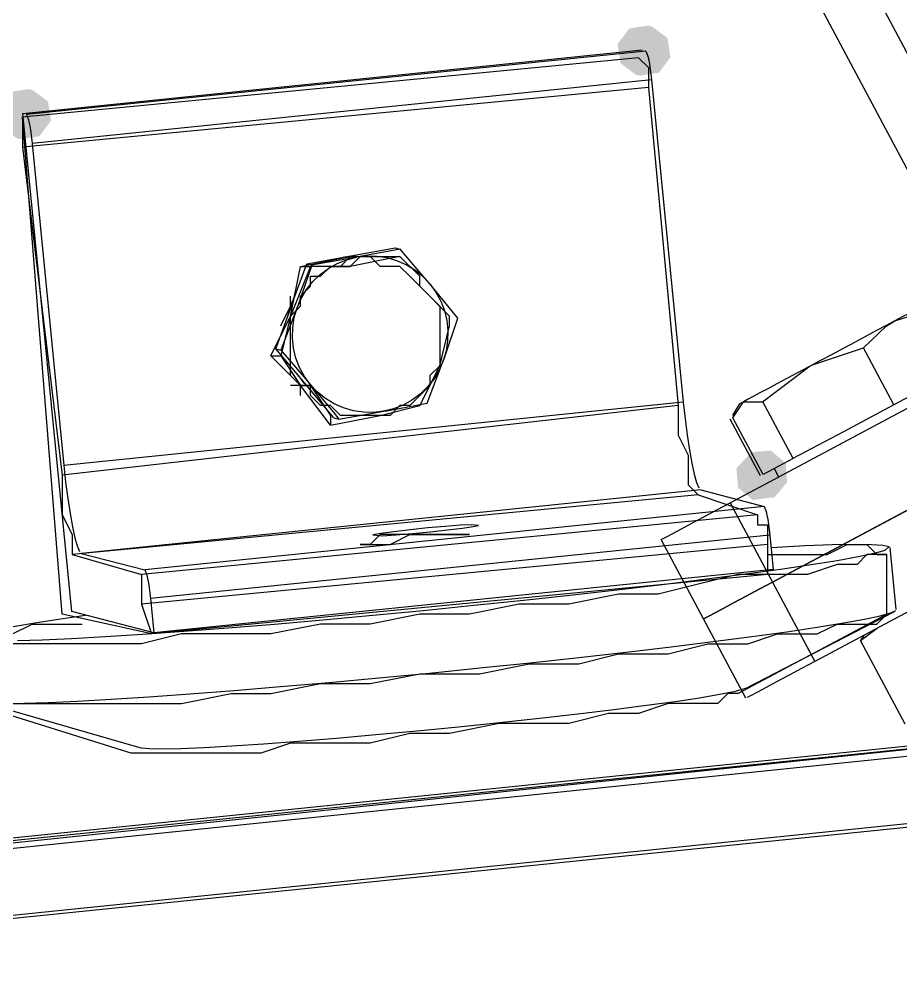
# Model space of a CAD drawing. Extents: x 3 to 592, y 5 to 207.
# Drawn here: x 44.368 to 47.498, y 33.091 to 36.508 of the extents above; entities that cross this region are included whole.
import ezdxf

# ---------------------------------------------------------------- set-up
doc = ezdxf.new("R2010")
doc.units = 0
doc.layers.get('0').update_dxf_attribs({"linetype": 'CONTINUOUS'})

msp = doc.modelspace()

# ---------------------------------------------------------------- hatches: boundary and pattern name
h = msp.add_hatch(color=7)
h.dxf.hatch_style = 2
h.paths.add_polyline_path([(46.558325, 36.310716), (46.503098, 36.351761), (46.49287, 36.419806), (46.533916, 36.475034), (46.601961, 36.485261), (46.614661, 36.482086), (46.669888, 36.44104), (46.680115, 36.372995), (46.63907, 36.317768), (46.571025, 36.307541)])
h = msp.add_hatch(color=7)
h.dxf.hatch_style = 2
h.paths.add_polyline_path([(46.558325, 36.310716), (46.503098, 36.351761), (46.49287, 36.419806), (46.533916, 36.475034), (46.601961, 36.485261), (46.614661, 36.482086), (46.669888, 36.44104), (46.680115, 36.372995), (46.63907, 36.317768), (46.571025, 36.307541)])
h = msp.add_hatch(color=7)
h.dxf.hatch_style = 2
h.paths.add_polyline_path([(46.558325, 36.310716), (46.503098, 36.351761), (46.49287, 36.419806), (46.533916, 36.475034), (46.601961, 36.485261), (46.614661, 36.482086), (46.669888, 36.44104), (46.680115, 36.372995), (46.63907, 36.317768), (46.571025, 36.307541)])
h = msp.add_hatch(color=7)
h.dxf.hatch_style = 2
h.paths.add_polyline_path([(46.558325, 36.310716), (46.503098, 36.351761), (46.49287, 36.419806), (46.533916, 36.475034), (46.601961, 36.485261), (46.614661, 36.482086), (46.669888, 36.44104), (46.680115, 36.372995), (46.63907, 36.317768), (46.571025, 36.307541)])
h = msp.add_hatch(color=7)
h.dxf.hatch_style = 2
h.paths.add_polyline_path([(44.359073, 36.085397), (44.303846, 36.126442), (44.293618, 36.194487), (44.334664, 36.249714), (44.402709, 36.259942), (44.415409, 36.256767), (44.470636, 36.215721), (44.480863, 36.147676), (44.439818, 36.092449), (44.371773, 36.082222)])
h = msp.add_hatch(color=7)
h.dxf.hatch_style = 2
h.paths.add_polyline_path([(44.359073, 36.085397), (44.303846, 36.126442), (44.293618, 36.194487), (44.334664, 36.249714), (44.402709, 36.259942), (44.415409, 36.256767), (44.470636, 36.215721), (44.480863, 36.147676), (44.439818, 36.092449), (44.371773, 36.082222)])
h = msp.add_hatch(color=7)
h.dxf.hatch_style = 2
h.paths.add_polyline_path([(44.359073, 36.085397), (44.303846, 36.126442), (44.293618, 36.194487), (44.334664, 36.249714), (44.402709, 36.259942), (44.415409, 36.256767), (44.470636, 36.215721), (44.480863, 36.147676), (44.439818, 36.092449), (44.371773, 36.082222)])
h = msp.add_hatch(color=7)
h.dxf.hatch_style = 2
h.paths.add_polyline_path([(44.359073, 36.085397), (44.303846, 36.126442), (44.293618, 36.194487), (44.334664, 36.249714), (44.402709, 36.259942), (44.415409, 36.256767), (44.470636, 36.215721), (44.480863, 36.147676), (44.439818, 36.092449), (44.371773, 36.082222)])
h = msp.add_hatch(color=7)
h.dxf.hatch_style = 2
h.paths.add_polyline_path([(46.967512, 34.970911), (47.036071, 34.976777), (47.088827, 34.932601), (47.094693, 34.864042), (47.050517, 34.811286), (46.973139, 34.800833), (46.920383, 34.845009), (46.914517, 34.913568)])
h = msp.add_hatch(color=7)
h.dxf.hatch_style = 2
h.paths.add_polyline_path([(46.967512, 34.970911), (47.036071, 34.976777), (47.088827, 34.932601), (47.094693, 34.864042), (47.050517, 34.811286), (46.973139, 34.800833), (46.920383, 34.845009), (46.914517, 34.913568)])

# ---------------------------------------------------------------- linework, layer by layer
at = {"color": 7}
for points in [[(45.429699, 40.307472), (48.044488, 35.405977)], [(45.429699, 40.307472), (48.044488, 35.405977)], [(45.258108, 40.215961), (47.872897, 35.314467)], [(45.258108, 40.215961), (47.872897, 35.314467)], [(86.324722, 37.888333), (42.156944, 33.3375)], [(86.324722, 37.606111), (42.156944, 33.090556)], [(46.580143, 36.397988), (44.380926, 36.172563)], [(46.580143, 36.397988), (44.380926, 36.172563)], [(46.580143, 36.397988), (44.380926, 36.172563)], [(46.580143, 36.397988), (44.380926, 36.172563)], [(46.592949, 36.394672), (44.393732, 36.169247)], [(46.592949, 36.394672), (44.393732, 36.169247)], [(46.592949, 36.394672), (44.393732, 36.169247)], [(46.592949, 36.394672), (44.393732, 36.169247)], [(46.592949, 36.394672), (46.600357, 36.376328), (46.603179, 36.363628), (46.606001, 36.348106), (46.608824, 36.330819), (46.61094, 36.312122), (46.613057, 36.292367)], [(46.592949, 36.394672), (46.600357, 36.376328), (46.603179, 36.363628), (46.606001, 36.348106), (46.608824, 36.330819), (46.61094, 36.312122), (46.613057, 36.292367)], [(46.592949, 36.394672), (46.600357, 36.376328), (46.603179, 36.363628), (46.606001, 36.348106), (46.608824, 36.330819), (46.61094, 36.312122), (46.613057, 36.292367)], [(46.592949, 36.394672), (46.600357, 36.376328), (46.603179, 36.363628), (46.606001, 36.348106), (46.608824, 36.330819), (46.61094, 36.312122), (46.613057, 36.292367)], [(46.566667, 36.371389), (44.379444, 36.159722)], [(46.566667, 36.371389), (44.379444, 36.159722)], [(46.566667, 36.371389), (46.601944, 36.336111), (46.601944, 36.300833), (46.601944, 36.265556)], [(46.613198, 36.292508), (44.413981, 36.067083)], [(46.613198, 36.292508), (44.413981, 36.067083)], [(46.613198, 36.292508), (44.413981, 36.067083)], [(46.613198, 36.292508), (44.413981, 36.067083)], [(46.613198, 36.292508), (46.726087, 35.148802)], [(46.613198, 36.292508), (46.726087, 35.148802)], [(46.613198, 36.292508), (46.726087, 35.148802)], [(46.613198, 36.292508), (46.726087, 35.148802)], [(46.601944, 36.265556), (44.379444, 36.053889)], [(46.601944, 36.265556), (46.707778, 35.136667)], [(44.379444, 36.159722), (44.379444, 36.124444), (44.379444, 36.089167), (44.379444, 36.053889)], [(44.520556, 34.395833), (44.379444, 36.159722)], [(44.555198, 34.404688), (44.380926, 36.17281)], [(44.555198, 34.404688), (44.380926, 36.17281)], [(44.555198, 34.404688), (44.380926, 36.17281)], [(44.555198, 34.404688), (44.380926, 36.17281)], [(44.393661, 36.169353), (44.40107, 36.151009), (44.403892, 36.138309), (44.406714, 36.122786), (44.409536, 36.1055), (44.411653, 36.086803), (44.41377, 36.067048)], [(44.393661, 36.169353), (44.40107, 36.151009), (44.403892, 36.138309), (44.406714, 36.122786), (44.409536, 36.1055), (44.411653, 36.086803), (44.41377, 36.067048)], [(44.393661, 36.169353), (44.40107, 36.151009), (44.403892, 36.138309), (44.406714, 36.122786), (44.409536, 36.1055), (44.411653, 36.086803), (44.41377, 36.067048)], [(44.393661, 36.169353), (44.40107, 36.151009), (44.403892, 36.138309), (44.406714, 36.122786), (44.409536, 36.1055), (44.411653, 36.086803), (44.41377, 36.067048)], [(44.379444, 36.053889), (44.520556, 34.889722)], [(44.413946, 36.067189), (44.526835, 34.923483)], [(44.413946, 36.067189), (44.526835, 34.923483)], [(44.413946, 36.067189), (44.526835, 34.923483)], [(44.413946, 36.067189), (44.526835, 34.923483)], [(45.545869, 35.667879), (45.702855, 35.696102)], [(45.545869, 35.667879), (45.702855, 35.696102)], [(45.545869, 35.667879), (45.702855, 35.696102)], [(45.545869, 35.667879), (45.702855, 35.696102)], [(45.720706, 35.691551), (45.566189, 35.662623)], [(45.720706, 35.691551), (45.566189, 35.662623)], [(45.720706, 35.691551), (45.566189, 35.662623)], [(45.720706, 35.691551), (45.566189, 35.662623)], [(45.702961, 35.696172), (45.7206, 35.691586)], [(45.702961, 35.696172), (45.7206, 35.691586)], [(45.702961, 35.696172), (45.7206, 35.691586)], [(45.702961, 35.696172), (45.7206, 35.691586)], [(45.825798, 35.568361), (45.801456, 35.597289), (45.72067, 35.69148)], [(45.825798, 35.568361), (45.801456, 35.597289), (45.72067, 35.69148)], [(45.825798, 35.568361), (45.801456, 35.597289), (45.72067, 35.69148)], [(45.825798, 35.568361), (45.801456, 35.597289), (45.72067, 35.69148)], [(46.892739, 34.791297), (48.608298, 35.706403)], [(46.892739, 34.791297), (48.608298, 35.706403)], [(45.354593, 35.483518), (45.369057, 35.516679), (45.387754, 35.548076), (45.410684, 35.576298), (45.436437, 35.601346), (45.465718, 35.623218), (45.497468, 35.640504), (45.530982, 35.653909), (45.566259, 35.662729)], [(45.354593, 35.483518), (45.369057, 35.516679), (45.387754, 35.548076), (45.410684, 35.576298), (45.436437, 35.601346), (45.465718, 35.623218), (45.497468, 35.640504), (45.530982, 35.653909), (45.566259, 35.662729)], [(45.354593, 35.483518), (45.369057, 35.516679), (45.387754, 35.548076), (45.410684, 35.576298), (45.436437, 35.601346), (45.465718, 35.623218), (45.497468, 35.640504), (45.530982, 35.653909), (45.566259, 35.662729)], [(45.354593, 35.483518), (45.369057, 35.516679), (45.387754, 35.548076), (45.410684, 35.576298), (45.436437, 35.601346), (45.465718, 35.623218), (45.497468, 35.640504), (45.530982, 35.653909), (45.566259, 35.662729)], [(45.367222, 35.630556), (45.543611, 35.665833)], [(45.388812, 35.639587), (45.545798, 35.667809)], [(45.388812, 35.639587), (45.545798, 35.667809)], [(45.388812, 35.639587), (45.545798, 35.667809)], [(45.388812, 35.639587), (45.545798, 35.667809)], [(45.566224, 35.662588), (45.554935, 35.660471), (45.406416, 35.635071)], [(45.566224, 35.662588), (45.554935, 35.660471), (45.406416, 35.635071)], [(45.566224, 35.662588), (45.554935, 35.660471), (45.406416, 35.635071)], [(45.566224, 35.662588), (45.554935, 35.660471), (45.406416, 35.635071)], [(45.508333, 35.630556), (45.543611, 35.665833)], [(45.517329, 35.662729), (45.567776, 35.671901)], [(45.517329, 35.662729), (45.567776, 35.671901)], [(45.517329, 35.662729), (45.567776, 35.671901)], [(45.517329, 35.662729), (45.567776, 35.671901)], [(45.790556, 35.56), (45.755278, 35.595278), (45.72, 35.630556), (45.684722, 35.630556), (45.649444, 35.630556), (45.614167, 35.665833), (45.578889, 35.665833), (45.543611, 35.630556)], [(45.543611, 35.665833), (45.684722, 35.665833)], [(45.72, 35.665833), (45.543611, 35.630556)], [(45.825798, 35.568361), (45.800751, 35.594466), (45.772529, 35.617044), (45.741837, 35.636094), (45.708676, 35.650558), (45.674104, 35.660436), (45.63812, 35.66608), (45.602137, 35.666786), (45.566154, 35.662553)], [(45.825798, 35.568361), (45.800751, 35.594466), (45.772529, 35.617044), (45.741837, 35.636094), (45.708676, 35.650558), (45.674104, 35.660436), (45.63812, 35.66608), (45.602137, 35.666786), (45.566154, 35.662553)], [(45.825798, 35.568361), (45.800751, 35.594466), (45.772529, 35.617044), (45.741837, 35.636094), (45.708676, 35.650558), (45.674104, 35.660436), (45.63812, 35.66608), (45.602137, 35.666786), (45.566154, 35.662553)], [(45.825798, 35.568361), (45.800751, 35.594466), (45.772529, 35.617044), (45.741837, 35.636094), (45.708676, 35.650558), (45.674104, 35.660436), (45.63812, 35.66608), (45.602137, 35.666786), (45.566154, 35.662553)], [(45.684722, 35.665833), (45.72, 35.665833)], [(45.790556, 35.56), (45.790556, 35.595278), (45.72, 35.665833)], [(45.331944, 35.454167), (45.367222, 35.630556)], [(45.4025, 35.630556), (45.331944, 35.454167)], [(45.331944, 35.454167), (45.367222, 35.489444), (45.367222, 35.524722), (45.4025, 35.56), (45.4025, 35.595278), (45.437778, 35.595278), (45.473056, 35.630556), (45.508333, 35.630556), (45.543611, 35.630556)], [(45.334237, 35.488774), (45.388918, 35.63941)], [(45.334237, 35.488774), (45.388918, 35.63941)], [(45.334237, 35.488774), (45.388918, 35.63941)], [(45.334237, 35.488774), (45.388918, 35.63941)], [(45.406557, 35.634965), (45.354699, 35.483624)], [(45.406557, 35.634965), (45.354699, 35.483624)], [(45.406557, 35.634965), (45.354699, 35.483624)], [(45.406557, 35.634965), (45.354699, 35.483624)], [(45.367222, 35.630556), (45.4025, 35.630556)], [(45.388812, 35.639587), (45.406451, 35.635001)], [(45.388812, 35.639587), (45.406451, 35.635001)], [(45.388812, 35.639587), (45.406451, 35.635001)], [(45.388812, 35.639587), (45.406451, 35.635001)], [(45.543611, 35.630556), (45.4025, 35.630556)], [(45.790556, 35.56), (45.825833, 35.524722), (45.861111, 35.489444), (45.861111, 35.454167), (45.861111, 35.418889), (45.861111, 35.383611), (45.861111, 35.348333), (45.861111, 35.313056), (45.861111, 35.277778)], [(45.896389, 35.418889), (45.896389, 35.454167), (45.790556, 35.56)], [(45.825798, 35.568361), (45.847318, 35.53908), (45.864604, 35.50733), (45.877656, 35.473464), (45.886123, 35.438186), (45.890004, 35.402202), (45.889298, 35.365866), (45.884006, 35.329883), (45.873776, 35.294958)], [(45.825798, 35.568361), (45.847318, 35.53908), (45.864604, 35.50733), (45.877656, 35.473464), (45.886123, 35.438186), (45.890004, 35.402202), (45.889298, 35.365866), (45.884006, 35.329883), (45.873776, 35.294958)], [(45.825798, 35.568361), (45.847318, 35.53908), (45.864604, 35.50733), (45.877656, 35.473464), (45.886123, 35.438186), (45.890004, 35.402202), (45.889298, 35.365866), (45.884006, 35.329883), (45.873776, 35.294958)], [(45.825798, 35.568361), (45.847318, 35.53908), (45.864604, 35.50733), (45.877656, 35.473464), (45.886123, 35.438186), (45.890004, 35.402202), (45.889298, 35.365866), (45.884006, 35.329883), (45.873776, 35.294958)], [(45.92574, 35.446511), (45.905632, 35.471559), (45.825904, 35.56822)], [(45.92574, 35.446511), (45.905632, 35.471559), (45.825904, 35.56822)], [(45.92574, 35.446511), (45.905632, 35.471559), (45.825904, 35.56822)], [(45.92574, 35.446511), (45.905632, 35.471559), (45.825904, 35.56822)], [(45.296667, 35.418889), (45.331944, 35.489444), (45.331944, 35.524722)], [(45.320268, 35.45018), (45.33579, 35.501333), (45.348137, 35.526733)], [(45.320268, 35.45018), (45.33579, 35.501333), (45.348137, 35.526733)], [(45.320268, 35.45018), (45.33579, 35.501333), (45.348137, 35.526733)], [(45.320268, 35.45018), (45.33579, 35.501333), (45.348137, 35.526733)], [(45.279698, 35.337997), (45.334379, 35.488633)], [(45.279698, 35.337997), (45.334379, 35.488633)], [(45.279698, 35.337997), (45.334379, 35.488633)], [(45.279698, 35.337997), (45.334379, 35.488633)], [(45.354593, 35.483518), (45.350712, 35.472934), (45.297443, 35.333234)], [(45.354593, 35.483518), (45.350712, 35.472934), (45.297443, 35.333234)], [(45.354593, 35.483518), (45.350712, 35.472934), (45.297443, 35.333234)], [(45.354593, 35.483518), (45.350712, 35.472934), (45.297443, 35.333234)], [(45.402571, 35.210186), (45.381051, 35.239466), (45.363765, 35.271216), (45.350712, 35.305083), (45.342246, 35.340361), (45.338365, 35.376344), (45.339071, 35.41268), (45.344362, 35.448663), (45.354593, 35.483588)], [(45.402571, 35.210186), (45.381051, 35.239466), (45.363765, 35.271216), (45.350712, 35.305083), (45.342246, 35.340361), (45.338365, 35.376344), (45.339071, 35.41268), (45.344362, 35.448663), (45.354593, 35.483588)], [(45.402571, 35.210186), (45.381051, 35.239466), (45.363765, 35.271216), (45.350712, 35.305083), (45.342246, 35.340361), (45.338365, 35.376344), (45.339071, 35.41268), (45.344362, 35.448663), (45.354593, 35.483588)], [(45.402571, 35.210186), (45.381051, 35.239466), (45.363765, 35.271216), (45.350712, 35.305083), (45.342246, 35.340361), (45.338365, 35.376344), (45.339071, 35.41268), (45.344362, 35.448663), (45.354593, 35.483588)], [(47.562946, 35.482565), (47.542485, 35.471629), (47.525199, 35.462457), (47.502974, 35.450815), (47.476516, 35.436704)], [(47.562946, 35.482565), (47.542485, 35.471629), (47.525199, 35.462457), (47.502974, 35.450815), (47.476516, 35.436704)], [(47.476657, 35.436528), (47.584607, 35.4711), (47.617768, 35.475333)], [(47.476657, 35.436528), (47.584607, 35.4711), (47.617768, 35.475333)], [(45.261389, 35.313056), (45.331944, 35.454167)], [(45.331944, 35.454167), (45.296667, 35.313056)], [(45.4025, 35.207222), (45.367222, 35.207222), (45.331944, 35.2425), (45.331944, 35.277778), (45.331944, 35.313056), (45.331944, 35.348333), (45.331944, 35.383611), (45.331944, 35.418889), (45.331944, 35.454167)], [(45.873776, 35.295029), (45.877656, 35.305612), (45.925634, 35.44637)], [(45.873776, 35.295029), (45.877656, 35.305612), (45.925634, 35.44637)], [(45.873776, 35.295029), (45.877656, 35.305612), (45.925634, 35.44637)], [(45.873776, 35.295029), (45.877656, 35.305612), (45.925634, 35.44637)], [(45.861111, 35.277778), (45.896389, 35.418889)], [(47.043093, 34.509463), (48.758651, 35.424569)], [(47.043093, 34.509463), (48.758651, 35.424569)], [(48.758687, 35.424674), (47.043128, 34.509569)], [(48.758687, 35.424674), (47.043128, 34.509569)], [(47.476657, 35.436528), (47.446318, 35.4203), (47.412451, 35.402308), (47.37541, 35.382553), (47.336604, 35.361739), (47.296035, 35.340219), (47.254407, 35.317994), (47.212779, 35.295769), (47.171504, 35.273897)], [(47.476657, 35.436528), (47.446318, 35.4203), (47.412451, 35.402308), (47.37541, 35.382553), (47.336604, 35.361739), (47.296035, 35.340219), (47.254407, 35.317994), (47.212779, 35.295769), (47.171504, 35.273897)], [(47.365955, 35.340925), (47.446741, 35.418183), (47.476728, 35.436528)], [(47.365955, 35.340925), (47.446741, 35.418183), (47.476728, 35.436528)], [(45.382215, 35.215477), (45.279557, 35.337891)], [(45.382215, 35.215477), (45.279557, 35.337891)], [(45.382215, 35.215477), (45.279557, 35.337891)], [(45.382215, 35.215477), (45.279557, 35.337891)], [(45.279698, 35.337997), (45.297337, 35.333411)], [(45.279698, 35.337997), (45.297337, 35.333411)], [(45.279698, 35.337997), (45.297337, 35.333411)], [(45.279698, 35.337997), (45.297337, 35.333411)], [(47.171681, 35.273827), (47.184381, 35.280529), (47.366061, 35.340854)], [(47.171681, 35.273827), (47.184381, 35.280529), (47.366061, 35.340854)], [(47.473658, 35.138995), (47.366061, 35.340784)], [(47.473658, 35.138995), (47.366061, 35.340784)], [(45.261389, 35.313056), (45.296667, 35.313056)], [(45.367222, 35.207222), (45.261389, 35.313056)], [(45.296667, 35.313056), (45.367222, 35.207222), (45.4025, 35.207222)], [(45.297443, 35.333376), (45.378229, 35.238831), (45.402571, 35.210256)], [(45.297443, 35.333376), (45.378229, 35.238831), (45.402571, 35.210256)], [(45.297443, 35.333376), (45.378229, 35.238831), (45.402571, 35.210256)], [(45.297443, 35.333376), (45.378229, 35.238831), (45.402571, 35.210256)], [(45.861111, 35.277778), (45.825833, 35.2425), (45.825833, 35.207222), (45.790556, 35.171944), (45.755278, 35.136667), (45.72, 35.136667), (45.684722, 35.101389), (45.649444, 35.101389)], [(45.873776, 35.295029), (45.859312, 35.261867), (45.840615, 35.23047), (45.817684, 35.202248), (45.791579, 35.177201), (45.762651, 35.155329), (45.730901, 35.138043), (45.697387, 35.124637), (45.662109, 35.115818)], [(45.873776, 35.295029), (45.859312, 35.261867), (45.840615, 35.23047), (45.817684, 35.202248), (45.791579, 35.177201), (45.762651, 35.155329), (45.730901, 35.138043), (45.697387, 35.124637), (45.662109, 35.115818)], [(45.873776, 35.295029), (45.859312, 35.261867), (45.840615, 35.23047), (45.817684, 35.202248), (45.791579, 35.177201), (45.762651, 35.155329), (45.730901, 35.138043), (45.697387, 35.124637), (45.662109, 35.115818)], [(45.873776, 35.295029), (45.859312, 35.261867), (45.840615, 35.23047), (45.817684, 35.202248), (45.791579, 35.177201), (45.762651, 35.155329), (45.730901, 35.138043), (45.697387, 35.124637), (45.662109, 35.115818)], [(45.790556, 35.136667), (45.861111, 35.277778)], [(45.816626, 35.144922), (45.873776, 35.295205)], [(45.816626, 35.144922), (45.873776, 35.295205)], [(45.816626, 35.144922), (45.873776, 35.295205)], [(45.816626, 35.144922), (45.873776, 35.295205)], [(47.171681, 35.273827), (47.131817, 35.25266), (47.093717, 35.232199), (47.058439, 35.213502), (47.026336, 35.196216), (46.997761, 35.181046), (46.973772, 35.167993), (46.954017, 35.157763), (46.9392, 35.150002)], [(47.171681, 35.273827), (47.131817, 35.25266), (47.093717, 35.232199), (47.058439, 35.213502), (47.026336, 35.196216), (46.997761, 35.181046), (46.973772, 35.167993), (46.954017, 35.157763), (46.9392, 35.150002)], [(47.007745, 35.149825), (47.171786, 35.274003)], [(47.007745, 35.149825), (47.171786, 35.274003)], [(45.379287, 35.216218), (45.36059, 35.241265)], [(45.379287, 35.216218), (45.36059, 35.241265)], [(45.379287, 35.216218), (45.36059, 35.241265)], [(45.379287, 35.216218), (45.36059, 35.241265)], [(45.367222, 35.207222), (45.331944, 35.207222)], [(45.473056, 35.066111), (45.367222, 35.207222)], [(45.367222, 35.171944), (45.367222, 35.207222)], [(45.400524, 35.19357), (45.379358, 35.216147)], [(45.400524, 35.19357), (45.379358, 35.216147)], [(45.400524, 35.19357), (45.379358, 35.216147)], [(45.400524, 35.19357), (45.379358, 35.216147)], [(45.484732, 35.092958), (45.382074, 35.215371)], [(45.484732, 35.092958), (45.382074, 35.215371)], [(45.484732, 35.092958), (45.382074, 35.215371)], [(45.484732, 35.092958), (45.382074, 35.215371)], [(45.662144, 35.115959), (45.626161, 35.111725), (45.590178, 35.112431), (45.554547, 35.118075), (45.519622, 35.127953), (45.486461, 35.14277), (45.455769, 35.161467), (45.427547, 35.184045), (45.4025, 35.21015)], [(45.662144, 35.115959), (45.626161, 35.111725), (45.590178, 35.112431), (45.554547, 35.118075), (45.519622, 35.127953), (45.486461, 35.14277), (45.455769, 35.161467), (45.427547, 35.184045), (45.4025, 35.21015)], [(45.662144, 35.115959), (45.626161, 35.111725), (45.590178, 35.112431), (45.554547, 35.118075), (45.519622, 35.127953), (45.486461, 35.14277), (45.455769, 35.161467), (45.427547, 35.184045), (45.4025, 35.21015)], [(45.662144, 35.115959), (45.626161, 35.111725), (45.590178, 35.112431), (45.554547, 35.118075), (45.519622, 35.127953), (45.486461, 35.14277), (45.455769, 35.161467), (45.427547, 35.184045), (45.4025, 35.21015)], [(45.649444, 35.101389), (45.614167, 35.101389), (45.578889, 35.101389), (45.543611, 35.101389), (45.508333, 35.101389), (45.473056, 35.136667), (45.437778, 35.136667), (45.4025, 35.171944), (45.4025, 35.207222)], [(45.4025, 35.207222), (45.473056, 35.101389), (45.473056, 35.066111)], [(45.402571, 35.210186), (45.482298, 35.113524), (45.502407, 35.088477)], [(45.402571, 35.210186), (45.482298, 35.113524), (45.502407, 35.088477)], [(45.402571, 35.210186), (45.482298, 35.113524), (45.502407, 35.088477)], [(45.402571, 35.210186), (45.482298, 35.113524), (45.502407, 35.088477)], [(47.599565, 35.206164), (47.473623, 35.139136)], [(47.599565, 35.206164), (47.473623, 35.139136)], [(46.707778, 35.136667), (44.520556, 34.889722)], [(46.725981, 35.148873), (44.526764, 34.923448)], [(46.725981, 35.148873), (44.526764, 34.923448)], [(46.725981, 35.148873), (44.526764, 34.923448)], [(46.725981, 35.148873), (44.526764, 34.923448)], [(45.649444, 35.101389), (45.790556, 35.136667)], [(45.662144, 35.115959), (45.673433, 35.118075), (45.816661, 35.144886)], [(45.662144, 35.115959), (45.673433, 35.118075), (45.816661, 35.144886)], [(45.662144, 35.115959), (45.673433, 35.118075), (45.816661, 35.144886)], [(45.662144, 35.115959), (45.673433, 35.118075), (45.816661, 35.144886)], [(46.707778, 35.136667), (46.707778, 35.066111), (46.707778, 35.030833), (46.743056, 34.960278), (46.743056, 34.925), (46.743056, 34.889722), (46.743056, 34.854444), (46.778333, 34.819167)], [(46.725981, 35.148873), (46.732331, 35.089253), (46.739739, 35.032103), (46.747853, 34.978481), (46.756673, 34.931562), (46.765139, 34.892403), (46.773253, 34.863123), (46.781014, 34.844073)], [(46.725981, 35.148873), (46.732331, 35.089253), (46.739739, 35.032103), (46.747853, 34.978481), (46.756673, 34.931562), (46.765139, 34.892403), (46.773253, 34.863123), (46.781014, 34.844073)], [(46.725981, 35.148873), (46.732331, 35.089253), (46.739739, 35.032103), (46.747853, 34.978481), (46.756673, 34.931562), (46.765139, 34.892403), (46.773253, 34.863123), (46.781014, 34.844073)], [(46.725981, 35.148873), (46.732331, 35.089253), (46.739739, 35.032103), (46.747853, 34.978481), (46.756673, 34.931562), (46.765139, 34.892403), (46.773253, 34.863123), (46.781014, 34.844073)], [(46.901312, 35.093028), (46.939412, 35.149825)], [(46.901312, 35.093028), (46.939412, 35.149825)], [(46.925724, 35.142629), (46.913729, 35.123579)], [(46.925724, 35.142629), (46.913729, 35.123579)], [(46.925724, 35.142629), (46.939482, 35.150037)], [(46.925724, 35.142629), (46.939482, 35.150037)], [(46.939341, 35.149896), (47.00778, 35.149896)], [(46.939341, 35.149896), (47.00778, 35.149896)], [(47.115483, 34.947895), (47.007886, 35.149684)], [(47.115483, 34.947895), (47.007886, 35.149684)], [(48.909041, 35.14284), (47.193482, 34.227735)], [(48.909041, 35.14284), (47.193482, 34.227735)], [(47.473658, 35.138995), (47.294447, 35.043392)], [(47.473658, 35.138995), (47.294447, 35.043392)], [(45.473056, 35.066111), (45.649444, 35.101389)], [(45.502477, 35.088336), (45.662286, 35.115853)], [(45.502477, 35.088336), (45.662286, 35.115853)], [(45.502477, 35.088336), (45.662286, 35.115853)], [(45.502477, 35.088336), (45.662286, 35.115853)], [(46.913835, 35.123579), (46.900077, 35.101354)], [(46.913835, 35.123579), (46.900077, 35.101354)], [(45.484732, 35.092958), (45.502371, 35.088371)], [(45.484732, 35.092958), (45.502371, 35.088371)], [(45.484732, 35.092958), (45.502371, 35.088371)], [(45.484732, 35.092958), (45.502371, 35.088371)], [(47.000301, 34.886441), (46.892704, 35.08823)], [(47.000301, 34.886441), (46.892704, 35.08823)], [(47.009015, 34.891098), (46.901417, 35.092887)], [(47.009015, 34.891098), (46.901417, 35.092887)], [(47.294588, 35.043463), (47.115377, 34.94786)], [(47.294588, 35.043463), (47.115377, 34.94786)], [(47.115483, 34.947895), (47.062214, 34.919673)], [(47.115483, 34.947895), (47.062214, 34.919673)], [(44.526694, 34.923518), (44.533044, 34.863899), (44.540452, 34.806749), (44.548566, 34.753127), (44.557386, 34.706207), (44.565852, 34.667049), (44.573966, 34.637768), (44.581727, 34.618718)], [(44.526694, 34.923518), (44.533044, 34.863899), (44.540452, 34.806749), (44.548566, 34.753127), (44.557386, 34.706207), (44.565852, 34.667049), (44.573966, 34.637768), (44.581727, 34.618718)], [(44.526694, 34.923518), (44.533044, 34.863899), (44.540452, 34.806749), (44.548566, 34.753127), (44.557386, 34.706207), (44.565852, 34.667049), (44.573966, 34.637768), (44.581727, 34.618718)], [(44.526694, 34.923518), (44.533044, 34.863899), (44.540452, 34.806749), (44.548566, 34.753127), (44.557386, 34.706207), (44.565852, 34.667049), (44.573966, 34.637768), (44.581727, 34.618718)], [(47.062249, 34.919497), (47.008979, 34.891274)], [(47.062249, 34.919497), (47.008979, 34.891274)], [(47.048596, 34.912229), (47.064119, 34.882949)], [(47.048596, 34.912229), (47.064119, 34.882949)], [(44.520556, 34.889722), (44.520556, 34.854444), (44.520556, 34.783889), (44.520556, 34.748611), (44.555833, 34.678056), (44.555833, 34.642778), (44.555833, 34.6075)], [(46.787894, 34.8367), (44.588677, 34.611275)], [(46.787894, 34.8367), (44.588677, 34.611275)], [(46.787894, 34.8367), (44.588677, 34.611275)], [(46.787894, 34.8367), (44.588677, 34.611275)], [(46.787894, 34.8367), (47.012966, 34.778139)], [(46.787894, 34.8367), (47.012966, 34.778139)], [(46.787894, 34.8367), (47.012966, 34.778139)], [(46.787894, 34.8367), (47.012966, 34.778139)], [(46.778333, 34.819167), (44.555833, 34.6075)], [(46.647664, 34.660558), (46.666362, 34.670436), (46.688939, 34.68243), (46.719278, 34.699011), (46.756673, 34.718766), (46.799006, 34.741344), (46.844867, 34.765686), (46.892845, 34.791438)], [(46.647664, 34.660558), (46.666362, 34.670436), (46.688939, 34.68243), (46.719278, 34.699011), (46.756673, 34.718766), (46.799006, 34.741344), (46.844867, 34.765686), (46.892845, 34.791438)], [(46.778333, 34.819167), (46.99, 34.748611)], [(46.892739, 34.791297), (47.043023, 34.509428)], [(46.892739, 34.791297), (47.043023, 34.509428)], [(47.01286, 34.778315), (44.813643, 34.55289)], [(47.01286, 34.778315), (44.813643, 34.55289)], [(47.01286, 34.778315), (44.813643, 34.55289)], [(47.01286, 34.778315), (44.813643, 34.55289)], [(47.01286, 34.778315), (47.020268, 34.759971), (47.023091, 34.747271), (47.025913, 34.731748), (47.028735, 34.714462), (47.030852, 34.695765), (47.032968, 34.676009)], [(47.01286, 34.778315), (47.020268, 34.759971), (47.023091, 34.747271), (47.025913, 34.731748), (47.028735, 34.714462), (47.030852, 34.695765), (47.032968, 34.676009)], [(47.01286, 34.778315), (47.020268, 34.759971), (47.023091, 34.747271), (47.025913, 34.731748), (47.028735, 34.714462), (47.030852, 34.695765), (47.032968, 34.676009)], [(47.01286, 34.778315), (47.020268, 34.759971), (47.023091, 34.747271), (47.025913, 34.731748), (47.028735, 34.714462), (47.030852, 34.695765), (47.032968, 34.676009)], [(46.99, 34.748611), (44.802778, 34.536944)], [(46.99, 34.748611), (46.99, 34.713333), (47.025278, 34.713333), (47.025278, 34.678056), (47.025278, 34.642778)], [(47.033145, 34.676151), (44.833928, 34.450726)], [(47.033145, 34.676151), (44.833928, 34.450726)], [(47.033145, 34.676151), (44.833928, 34.450726)], [(47.033145, 34.676151), (44.833928, 34.450726)], [(46.798018, 34.378724), (46.647735, 34.660593)], [(46.798018, 34.378724), (46.647735, 34.660593)], [(47.033145, 34.676151), (47.045139, 34.554442)], [(47.033145, 34.676151), (47.045139, 34.554442)], [(47.033145, 34.676151), (47.045139, 34.554442)], [(47.033145, 34.676151), (47.045139, 34.554442)], [(47.440921, 34.621294), (47.403526, 34.611063), (47.347082, 34.599069), (47.272293, 34.58531), (47.179865, 34.570494), (47.071209, 34.554266), (46.947384, 34.537332), (46.809801, 34.519341), (46.660576, 34.500996), (46.501121, 34.481946), (46.333551, 34.462896), (46.159984, 34.444199), (45.982184, 34.425855), (45.802621, 34.407863), (45.623409, 34.390577), (45.446668, 34.374349), (45.274512, 34.359532), (45.109412, 34.345774), (44.952779, 34.33378), (44.806729, 34.323196), (44.673026, 34.31473), (44.553434, 34.308027), (44.449365, 34.303441), (44.362229, 34.300619)], [(47.440921, 34.621294), (47.403526, 34.611063), (47.347082, 34.599069), (47.272293, 34.58531), (47.179865, 34.570494), (47.071209, 34.554266), (46.947384, 34.537332), (46.809801, 34.519341), (46.660576, 34.500996), (46.501121, 34.481946), (46.333551, 34.462896), (46.159984, 34.444199), (45.982184, 34.425855), (45.802621, 34.407863), (45.623409, 34.390577), (45.446668, 34.374349), (45.274512, 34.359532), (45.109412, 34.345774), (44.952779, 34.33378), (44.806729, 34.323196), (44.673026, 34.31473), (44.553434, 34.308027), (44.449365, 34.303441), (44.362229, 34.300619)], [(47.440921, 34.621294), (47.403526, 34.611063), (47.347082, 34.599069), (47.272293, 34.58531), (47.179865, 34.570494), (47.071209, 34.554266), (46.947384, 34.537332), (46.809801, 34.519341), (46.660576, 34.500996), (46.501121, 34.481946), (46.333551, 34.462896), (46.159984, 34.444199), (45.982184, 34.425855), (45.802621, 34.407863), (45.623409, 34.390577), (45.446668, 34.374349), (45.274512, 34.359532), (45.109412, 34.345774), (44.952779, 34.33378), (44.806729, 34.323196), (44.673026, 34.31473), (44.553434, 34.308027), (44.449365, 34.303441), (44.362229, 34.300619)], [(47.440921, 34.621294), (47.403526, 34.611063), (47.347082, 34.599069), (47.272293, 34.58531), (47.179865, 34.570494), (47.071209, 34.554266), (46.947384, 34.537332), (46.809801, 34.519341), (46.660576, 34.500996), (46.501121, 34.481946), (46.333551, 34.462896), (46.159984, 34.444199), (45.982184, 34.425855), (45.802621, 34.407863), (45.623409, 34.390577), (45.446668, 34.374349), (45.274512, 34.359532), (45.109412, 34.345774), (44.952779, 34.33378), (44.806729, 34.323196), (44.673026, 34.31473), (44.553434, 34.308027), (44.449365, 34.303441), (44.362229, 34.300619)], [(47.025278, 34.642778), (44.802778, 34.431111)], [(47.025278, 34.642778), (47.025278, 34.536944)], [(47.025278, 34.6075), (47.131111, 34.6075), (47.236944, 34.6075), (47.3075, 34.642778), (47.378056, 34.642778), (47.413333, 34.6075), (47.448611, 34.6075), (47.413333, 34.6075)], [(47.037449, 34.632547), (47.158804, 34.638897), (47.25476, 34.642425), (47.333429, 34.644189), (47.393754, 34.643483), (47.434676, 34.641014), (47.456549, 34.636428), (47.441026, 34.621258)], [(47.037449, 34.632547), (47.158804, 34.638897), (47.25476, 34.642425), (47.333429, 34.644189), (47.393754, 34.643483), (47.434676, 34.641014), (47.456549, 34.636428), (47.441026, 34.621258)], [(47.037449, 34.632547), (47.158804, 34.638897), (47.25476, 34.642425), (47.333429, 34.644189), (47.393754, 34.643483), (47.434676, 34.641014), (47.456549, 34.636428), (47.441026, 34.621258)], [(47.037449, 34.632547), (47.158804, 34.638897), (47.25476, 34.642425), (47.333429, 34.644189), (47.393754, 34.643483), (47.434676, 34.641014), (47.456549, 34.636428), (47.441026, 34.621258)], [(47.481984, 34.41192), (47.460112, 34.632759)], [(47.481984, 34.41192), (47.460112, 34.632759)], [(47.481984, 34.41192), (47.460112, 34.632759)], [(47.481984, 34.41192), (47.460112, 34.632759)], [(47.413333, 34.6075), (47.378056, 34.6075), (47.342778, 34.572222), (47.272222, 34.572222), (47.166389, 34.536944), (47.060556, 34.536944), (46.919444, 34.536944), (46.778333, 34.501667), (46.637222, 34.466389), (46.496111, 34.466389), (46.319722, 34.431111), (46.143333, 34.431111), (45.966944, 34.395833), (45.790556, 34.395833), (45.614167, 34.360556), (45.437778, 34.360556), (45.261389, 34.325278), (45.085, 34.325278), (44.943889, 34.325278), (44.802778, 34.29), (44.661667, 34.29), (44.520556, 34.29), (44.414722, 34.29), (44.344167, 34.29)], [(44.555833, 34.6075), (44.802778, 34.536944)], [(44.588642, 34.611345), (44.813714, 34.552784)], [(44.588642, 34.611345), (44.813714, 34.552784)], [(44.588642, 34.611345), (44.813714, 34.552784)], [(44.588642, 34.611345), (44.813714, 34.552784)], [(47.448611, 34.395833), (47.448611, 34.6075)], [(44.813608, 34.552961), (44.821016, 34.534616), (44.823839, 34.521916), (44.826661, 34.506394), (44.829483, 34.489108), (44.8316, 34.470411), (44.833716, 34.450655)], [(44.813608, 34.552961), (44.821016, 34.534616), (44.823839, 34.521916), (44.826661, 34.506394), (44.829483, 34.489108), (44.8316, 34.470411), (44.833716, 34.450655)], [(44.813608, 34.552961), (44.821016, 34.534616), (44.823839, 34.521916), (44.826661, 34.506394), (44.829483, 34.489108), (44.8316, 34.470411), (44.833716, 34.450655)], [(44.813608, 34.552961), (44.821016, 34.534616), (44.823839, 34.521916), (44.826661, 34.506394), (44.829483, 34.489108), (44.8316, 34.470411), (44.833716, 34.450655)], [(47.045139, 34.554583), (44.845923, 34.329158)], [(47.045139, 34.554583), (44.845923, 34.329158)], [(47.045139, 34.554583), (44.845923, 34.329158)], [(47.045139, 34.554583), (44.845923, 34.329158)], [(44.802778, 34.536944), (44.802778, 34.501667), (44.802778, 34.466389), (44.802778, 34.431111)], [(47.025278, 34.536944), (44.838056, 34.325278)], [(46.798018, 34.378724), (46.816716, 34.388601), (46.839293, 34.400596), (46.869632, 34.417176), (46.907027, 34.436932), (46.94936, 34.45951), (46.995221, 34.483851), (47.043199, 34.509604)], [(46.798018, 34.378724), (46.816716, 34.388601), (46.839293, 34.400596), (46.869632, 34.417176), (46.907027, 34.436932), (46.94936, 34.45951), (46.995221, 34.483851), (47.043199, 34.509604)], [(47.043093, 34.509463), (46.995468, 34.484063), (46.949254, 34.459369), (46.906921, 34.436791), (46.869879, 34.417035), (46.839188, 34.400807), (46.81661, 34.388813), (46.802851, 34.381052)], [(47.043093, 34.509463), (46.995468, 34.484063), (46.949254, 34.459369), (46.906921, 34.436791), (46.869879, 34.417035), (46.839188, 34.400807), (46.81661, 34.388813), (46.802851, 34.381052)], [(47.043093, 34.509463), (47.193376, 34.227594)], [(47.043093, 34.509463), (47.193376, 34.227594)], [(44.833893, 34.450796), (44.845887, 34.329088)], [(44.833893, 34.450796), (44.845887, 34.329088)], [(44.833893, 34.450796), (44.845887, 34.329088)], [(44.833893, 34.450796), (44.845887, 34.329088)], [(44.802778, 34.431111), (44.838056, 34.325278)], [(44.308889, 34.078333), (44.379444, 34.078333), (44.45, 34.078333), (44.555833, 34.078333), (44.661667, 34.078333), (44.802778, 34.078333), (44.943889, 34.078333), (45.120278, 34.113611), (45.261389, 34.113611), (45.437778, 34.148889), (45.614167, 34.148889), (45.790556, 34.184167), (46.002222, 34.184167), (46.178611, 34.219444), (46.355, 34.219444), (46.496111, 34.254722), (46.6725, 34.254722), (46.813611, 34.29), (46.954722, 34.29), (47.060556, 34.325278), (47.201667, 34.325278), (47.272222, 34.360556), (47.342778, 34.360556), (47.413333, 34.360556), (47.448611, 34.395833)], [(44.314604, 34.079004), (44.384101, 34.079709), (44.471237, 34.082179), (44.575307, 34.087117), (44.694898, 34.09382), (44.828601, 34.102287), (44.974298, 34.11287), (45.130932, 34.124865), (45.296384, 34.13827), (45.46854, 34.15344), (45.645282, 34.169667), (45.824493, 34.186601), (46.004057, 34.204592), (46.181857, 34.22329), (46.355423, 34.241987), (46.522993, 34.261037), (46.682448, 34.279734), (46.831673, 34.298431), (46.969257, 34.316423), (47.093082, 34.333356), (47.201737, 34.349584), (47.294165, 34.364401), (47.368954, 34.377806), (47.425398, 34.390154), (47.462793, 34.400384)], [(44.314604, 34.079004), (44.384101, 34.079709), (44.471237, 34.082179), (44.575307, 34.087117), (44.694898, 34.09382), (44.828601, 34.102287), (44.974298, 34.11287), (45.130932, 34.124865), (45.296384, 34.13827), (45.46854, 34.15344), (45.645282, 34.169667), (45.824493, 34.186601), (46.004057, 34.204592), (46.181857, 34.22329), (46.355423, 34.241987), (46.522993, 34.261037), (46.682448, 34.279734), (46.831673, 34.298431), (46.969257, 34.316423), (47.093082, 34.333356), (47.201737, 34.349584), (47.294165, 34.364401), (47.368954, 34.377806), (47.425398, 34.390154), (47.462793, 34.400384)], [(44.314604, 34.079004), (44.384101, 34.079709), (44.471237, 34.082179), (44.575307, 34.087117), (44.694898, 34.09382), (44.828601, 34.102287), (44.974298, 34.11287), (45.130932, 34.124865), (45.296384, 34.13827), (45.46854, 34.15344), (45.645282, 34.169667), (45.824493, 34.186601), (46.004057, 34.204592), (46.181857, 34.22329), (46.355423, 34.241987), (46.522993, 34.261037), (46.682448, 34.279734), (46.831673, 34.298431), (46.969257, 34.316423), (47.093082, 34.333356), (47.201737, 34.349584), (47.294165, 34.364401), (47.368954, 34.377806), (47.425398, 34.390154), (47.462793, 34.400384)], [(44.314604, 34.079004), (44.384101, 34.079709), (44.471237, 34.082179), (44.575307, 34.087117), (44.694898, 34.09382), (44.828601, 34.102287), (44.974298, 34.11287), (45.130932, 34.124865), (45.296384, 34.13827), (45.46854, 34.15344), (45.645282, 34.169667), (45.824493, 34.186601), (46.004057, 34.204592), (46.181857, 34.22329), (46.355423, 34.241987), (46.522993, 34.261037), (46.682448, 34.279734), (46.831673, 34.298431), (46.969257, 34.316423), (47.093082, 34.333356), (47.201737, 34.349584), (47.294165, 34.364401), (47.368954, 34.377806), (47.425398, 34.390154), (47.462793, 34.400384)], [(44.346354, 34.351771), (44.430315, 34.366235), (44.530857, 34.381757), (44.603529, 34.391988)], [(44.346354, 34.351771), (44.430315, 34.366235), (44.530857, 34.381757), (44.603529, 34.391988)], [(44.346354, 34.351771), (44.430315, 34.366235), (44.530857, 34.381757), (44.603529, 34.391988)], [(44.346354, 34.351771), (44.430315, 34.366235), (44.530857, 34.381757), (44.603529, 34.391988)], [(44.838056, 34.325278), (44.520556, 34.395833)], [(44.845887, 34.329264), (44.555198, 34.404759)], [(44.845887, 34.329264), (44.555198, 34.404759)], [(44.845887, 34.329264), (44.555198, 34.404759)], [(44.845887, 34.329264), (44.555198, 34.404759)], [(46.948372, 34.096854), (46.798089, 34.378724)], [(46.948372, 34.096854), (46.798089, 34.378724)], [(46.919444, 34.113611), (47.448611, 34.395833)], [(46.946538, 34.132167), (47.475352, 34.40557)], [(46.946538, 34.132167), (47.475352, 34.40557)], [(46.946538, 34.132167), (47.475352, 34.40557)], [(46.946538, 34.132167), (47.475352, 34.40557)], [(47.462687, 34.400314), (47.480326, 34.40878)], [(47.462687, 34.400314), (47.480326, 34.40878)], [(47.462687, 34.400314), (47.480326, 34.40878)], [(47.462687, 34.400314), (47.480326, 34.40878)], [(44.344167, 34.325278), (44.414722, 34.360556), (44.520556, 34.360556), (44.591111, 34.360556)], [(47.355301, 34.302312), (47.414568, 34.345704)], [(47.355301, 34.302312), (47.414568, 34.345704)], [(47.36659, 34.319986), (47.355301, 34.302347)], [(47.36659, 34.319986), (47.355301, 34.302347)], [(47.514051, 34.004779), (47.355301, 34.302171)], [(47.514051, 34.004779), (47.355301, 34.302171)], [(47.193482, 34.227629), (47.145504, 34.202229), (47.099643, 34.177534), (47.05731, 34.154957), (47.020268, 34.135201), (46.989577, 34.118973), (46.966999, 34.106979), (46.953241, 34.099571)], [(47.193482, 34.227629), (47.145504, 34.202229), (47.099643, 34.177534), (47.05731, 34.154957), (47.020268, 34.135201), (46.989577, 34.118973), (46.966999, 34.106979), (46.953241, 34.099571)], [(46.919444, 34.113611), (46.884167, 34.113611), (46.848889, 34.078333), (46.778333, 34.078333), (46.6725, 34.078333), (46.566667, 34.043056), (46.460833, 34.043056), (46.319722, 34.007778), (46.213889, 34.007778), (46.072778, 34.007778), (45.896389, 33.9725), (45.755278, 33.9725), (45.614167, 33.937222), (45.473056, 33.937222), (45.331944, 33.937222), (45.226111, 33.901944), (45.120278, 33.901944), (45.014444, 33.901944), (44.908611, 33.901944), (44.873333, 33.901944), (44.802778, 33.901944), (44.7675, 33.901944)], [(46.946538, 34.132167), (46.905616, 34.120173), (46.85411, 34.109942), (46.783907, 34.097948), (46.697124, 34.084895), (46.594818, 34.070784), (46.479107, 34.055967), (46.352107, 34.040798), (46.215935, 34.025276), (46.073766, 34.009753), (45.927716, 33.994937), (45.780607, 33.980473), (45.63491, 33.967067), (45.494152, 33.95472), (45.360096, 33.943784), (45.235918, 33.934612), (45.123382, 33.926851), (45.024604, 33.921559), (44.942054, 33.918031), (44.876438, 33.916267), (44.829871, 33.916973), (44.802354, 33.919795)], [(46.946538, 34.132167), (46.905616, 34.120173), (46.85411, 34.109942), (46.783907, 34.097948), (46.697124, 34.084895), (46.594818, 34.070784), (46.479107, 34.055967), (46.352107, 34.040798), (46.215935, 34.025276), (46.073766, 34.009753), (45.927716, 33.994937), (45.780607, 33.980473), (45.63491, 33.967067), (45.494152, 33.95472), (45.360096, 33.943784), (45.235918, 33.934612), (45.123382, 33.926851), (45.024604, 33.921559), (44.942054, 33.918031), (44.876438, 33.916267), (44.829871, 33.916973), (44.802354, 33.919795)], [(46.946538, 34.132167), (46.905616, 34.120173), (46.85411, 34.109942), (46.783907, 34.097948), (46.697124, 34.084895), (46.594818, 34.070784), (46.479107, 34.055967), (46.352107, 34.040798), (46.215935, 34.025276), (46.073766, 34.009753), (45.927716, 33.994937), (45.780607, 33.980473), (45.63491, 33.967067), (45.494152, 33.95472), (45.360096, 33.943784), (45.235918, 33.934612), (45.123382, 33.926851), (45.024604, 33.921559), (44.942054, 33.918031), (44.876438, 33.916267), (44.829871, 33.916973), (44.802354, 33.919795)], [(46.946538, 34.132167), (46.905616, 34.120173), (46.85411, 34.109942), (46.783907, 34.097948), (46.697124, 34.084895), (46.594818, 34.070784), (46.479107, 34.055967), (46.352107, 34.040798), (46.215935, 34.025276), (46.073766, 34.009753), (45.927716, 33.994937), (45.780607, 33.980473), (45.63491, 33.967067), (45.494152, 33.95472), (45.360096, 33.943784), (45.235918, 33.934612), (45.123382, 33.926851), (45.024604, 33.921559), (44.942054, 33.918031), (44.876438, 33.916267), (44.829871, 33.916973), (44.802354, 33.919795)], [(44.203056, 34.078333), (44.7675, 33.901944)], [(44.227785, 34.085283), (44.799991, 33.920536)], [(44.227785, 34.085283), (44.799991, 33.920536)], [(44.227785, 34.085283), (44.799991, 33.920536)], [(44.227785, 34.085283), (44.799991, 33.920536)], [(48.451814, 34.012049), (42.158567, 33.367239)], [(48.451814, 34.012049), (42.158567, 33.367239)], [(48.451814, 34.012049), (42.158567, 33.367239)], [(48.451814, 34.012049), (42.158567, 33.367239)], [(43.673889, 33.513889), (47.730833, 33.937222)], [(43.696784, 33.535444), (47.76537, 33.952427)], [(43.696784, 33.535444), (47.76537, 33.952427)], [(43.696784, 33.535444), (47.76537, 33.952427)], [(43.696784, 33.535444), (47.76537, 33.952427)], [(48.477707, 33.749618), (42.184461, 33.104808)], [(48.477707, 33.749618), (42.184461, 33.104808)], [(48.477707, 33.749618), (42.184461, 33.104808)], [(48.477707, 33.749618), (42.184461, 33.104808)]]:
    msp.add_lwpolyline(points, dxfattribs=at)
for points in [[(45.827774, 34.687827), (45.889157, 34.69453), (45.941721, 34.70088), (45.979821, 34.706877), (45.998871, 34.710758), (45.975587, 34.713227), (45.935371, 34.711111), (45.881043, 34.70723), (45.818954, 34.701586), (45.755807, 34.695236), (45.697951, 34.688533), (45.65209, 34.682183), (45.623162, 34.677244), (45.657382, 34.673716), (45.70536, 34.676891), (45.764274, 34.68183)], [(45.827774, 34.687827), (45.889157, 34.69453), (45.941721, 34.70088), (45.979821, 34.706877), (45.998871, 34.710758), (45.975587, 34.713227), (45.935371, 34.711111), (45.881043, 34.70723), (45.818954, 34.701586), (45.755807, 34.695236), (45.697951, 34.688533), (45.65209, 34.682183), (45.623162, 34.677244), (45.657382, 34.673716), (45.70536, 34.676891), (45.764274, 34.68183)], [(45.827774, 34.687827), (45.889157, 34.69453), (45.941721, 34.70088), (45.979821, 34.706877), (45.998871, 34.710758), (45.975587, 34.713227), (45.935371, 34.711111), (45.881043, 34.70723), (45.818954, 34.701586), (45.755807, 34.695236), (45.697951, 34.688533), (45.65209, 34.682183), (45.623162, 34.677244), (45.657382, 34.673716), (45.70536, 34.676891), (45.764274, 34.68183)], [(45.827774, 34.687827), (45.889157, 34.69453), (45.941721, 34.70088), (45.979821, 34.706877), (45.998871, 34.710758), (45.975587, 34.713227), (45.935371, 34.711111), (45.881043, 34.70723), (45.818954, 34.701586), (45.755807, 34.695236), (45.697951, 34.688533), (45.65209, 34.682183), (45.623162, 34.677244), (45.657382, 34.673716), (45.70536, 34.676891), (45.764274, 34.68183)], [(45.825833, 34.678056), (45.861111, 34.678056), (45.931667, 34.678056), (45.966944, 34.678056), (45.931667, 34.678056), (45.861111, 34.678056), (45.790556, 34.678056), (45.755278, 34.678056), (45.684722, 34.678056), (45.649444, 34.678056), (45.614167, 34.642778), (45.578889, 34.642778), (45.614167, 34.642778), (45.649444, 34.642778), (45.684722, 34.642778), (45.755278, 34.678056)]]:
    msp.add_lwpolyline(points, close=True, dxfattribs=at)

doc.saveas('drawing.dxf')
